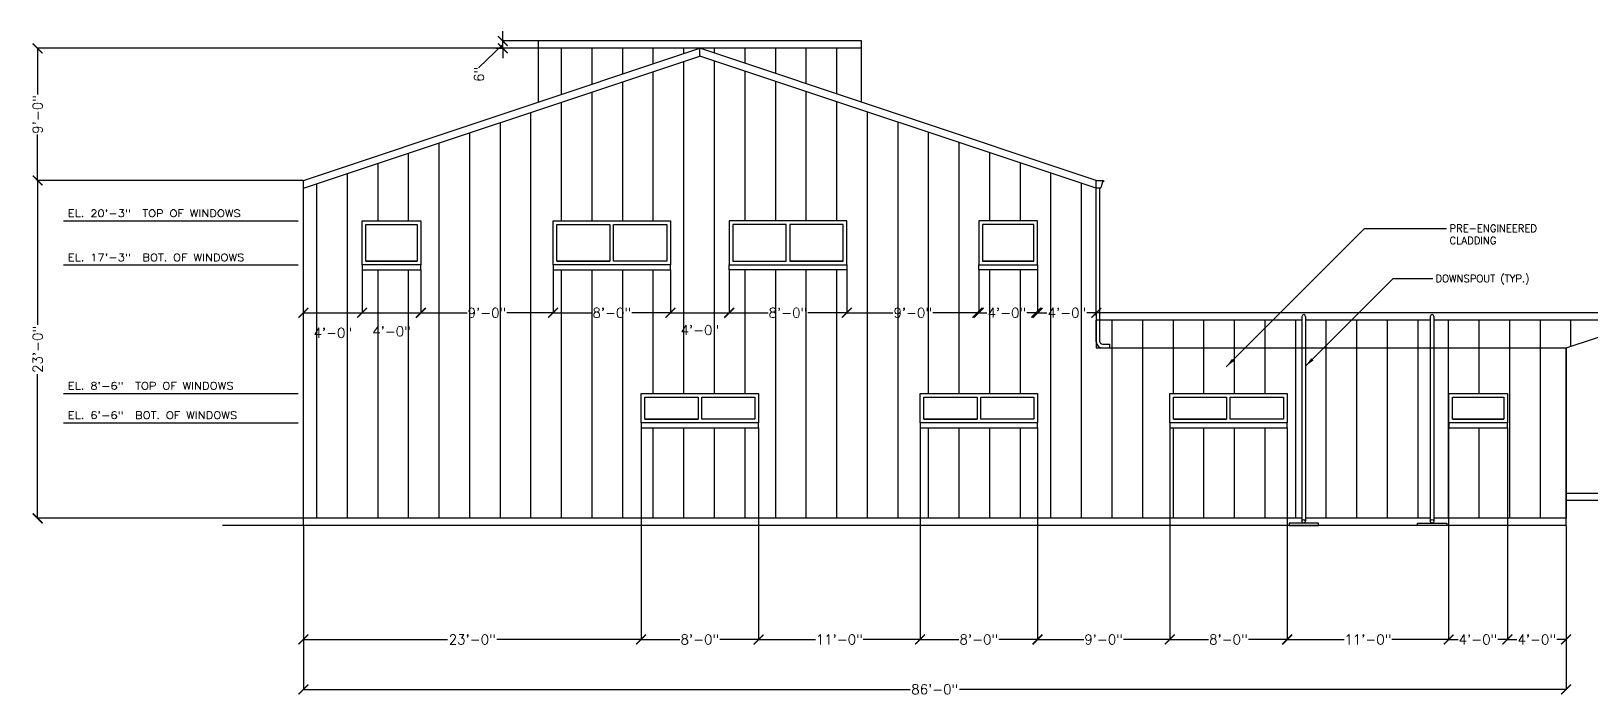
# Model space of a CAD drawing. Header units: millimetres. Extents: x -56835 to 31869, y -46987 to 26719.
# Drawn here: x -23336 to 8530, y -46987 to -33410 of the extents above; entities that cross this region are included whole.
import ezdxf

# ---------------------------------------------------------------- set-up
doc = ezdxf.new("R2010")
doc.units = ezdxf.units.MM
doc.header["$MEASUREMENT"] = 0
doc.header["$PDMODE"] = 3
doc.layers.get('0').update_dxf_attribs({"linetype": 'CONTINUOUS'})
doc.layers.get('DEFPOINTS').update_dxf_attribs({"linetype": 'CONTINUOUS'})
for name, color, linetype in [('Elevation_Cladding', 150, 'CONTINUOUS'), ('Elevation_Dim', 2, 'CONTINUOUS'), ('Elevation_Flashing', 131, 'CONTINUOUS'), ('Elevation_GB', 41, 'CONTINUOUS'), ('Elevation_Trim', 1, 'CONTINUOUS'), ('Floor_Plan_Downspout', 21, 'CONTINUOUS'), ('Floor_Plan_SplashGuard', 22, 'CONTINUOUS'), ('WALLS', 71, 'CONTINUOUS')]:
    doc.layers.add(name, color=color, linetype=linetype)
doc.styles.add('ROMANS-115', font='romans.shx')
doc.dimstyles.new('18-ROMANS-115-PS', dxfattribs={"dimscale": 100, "dimtxt": 2, "dimasz": 2, "dimexe": 0.0625, "dimexo": 0.03125, "dimgap": 0.03125, "dimtad": 0, "dimdec": 3, "dimlfac": 0.04, "dimzin": 3, "dimdsep": 46, "dimlunit": 4, "dimtxsty": 'ROMANS-115', "dimblk": 'ARCHTICK', "dimcen": 0.125, "dimdle": 0.0625, "dimclrd": 256, "dimclre": 256, "dimclrt": 256, "dimadec": 0, "dimazin": 0, "dimtfac": 1, "dimtdec": 3, "dimtix": 1, "dimtofl": 0, "dimtmove": 2, "dimatfit": 0, "dimfxl": 1, "dimtfillclr": 256, "dimfrac": 1, "dimtolj": 1, "dimtzin": 0, "dimarcsym": 0})
pattern_1 = [(90, (0, 0), (-625, 4e-14), [])]

# ---------------------------------------------------------------- blocks, each defined once
blk = doc.blocks.new('_ArchTick')
at = {"color": 0, "linetype": 'ByBlock', "const_width": 0.15}
blk.add_lwpolyline([(-0.5, -0.5), (0.5, 0.5)], dxfattribs=at)
blk = doc.blocks.new('*D54')
at = {"layer": 'DEFPOINTS', "color": 0}
for p in [(-23205, -36460), (-17774, -36460), (-17774, -43360)]:
    blk.add_point(p, dxfattribs=at)
at = {"layer": 'Elevation_Dim', "lineweight": -2}
for p, q in [((-17777, -36460), (-23211, -36460)), ((-23205, -36454), (-23205, -39407)), ((-23205, -43366), (-23205, -40413)), ((-17777, -43360), (-23211, -43360))]:
    blk.add_line(p, q, dxfattribs=at)
at = {"layer": 'Elevation_Dim', "lineweight": -2, "xscale": 200, "yscale": 200, "zscale": 200}
for p, rotation in [((-23205, -36460), 90), ((-23205, -43360), 270)]:
    blk.add_blockref('_ArchTick', p, dxfattribs=dict(at, rotation=rotation))
at = {"layer": 'Elevation_Dim', "insert": (-23205, -39910), "char_height": 200, "attachment_point": 5, "rotation": 90, "style": 'ROMANS-115'}
blk.add_mtext('\\A1;23\'-0"', dxfattribs=at)
blk = doc.blocks.new('*D55')
at = {"layer": 'DEFPOINTS', "color": 0}
for p in [(-17774, -43510), (8026, -43510), (8026, -46855)]:
    blk.add_point(p, dxfattribs=at)
at = {"layer": 'Elevation_Dim', "lineweight": -2}
for p, q in [((-17774, -43513), (-17774, -46862)), ((8026, -43513), (8026, -46862)), ((-17780, -46855), (-5377, -46855)), ((8033, -46855), (-4370, -46855))]:
    blk.add_line(p, q, dxfattribs=at)
at = {"layer": 'Elevation_Dim', "lineweight": -2, "xscale": 200, "yscale": 200, "zscale": 200, "rotation": 180}
blk.add_blockref('_ArchTick', (-17774, -46855), dxfattribs=at)
at = {"layer": 'Elevation_Dim', "lineweight": -2, "xscale": 200, "yscale": 200, "zscale": 200}
blk.add_blockref('_ArchTick', (8026, -46855), dxfattribs=at)
at = {"layer": 'Elevation_Dim', "insert": (-4874, -46855), "char_height": 200, "attachment_point": 5, "style": 'ROMANS-115'}
blk.add_mtext('\\A1;86\'-0"', dxfattribs=at)
blk = doc.blocks.new('*D56')
at = {"layer": 'DEFPOINTS', "color": 0}
for p in [(-12674, -38285), (-10274, -38285), (-10274, -39162)]:
    blk.add_point(p, dxfattribs=at)
at = {"layer": 'Elevation_Dim', "lineweight": -2}
for p, q in [((-12674, -38288), (-12674, -39169)), ((-10274, -38288), (-10274, -39169)), ((-12680, -39162), (-11881, -39162)), ((-10267, -39162), (-11066, -39162))]:
    blk.add_line(p, q, dxfattribs=at)
at = {"layer": 'Elevation_Dim', "lineweight": -2, "xscale": 200, "yscale": 200, "zscale": 200, "rotation": 180}
blk.add_blockref('_ArchTick', (-12674, -39162), dxfattribs=at)
at = {"layer": 'Elevation_Dim', "lineweight": -2, "xscale": 200, "yscale": 200, "zscale": 200}
blk.add_blockref('_ArchTick', (-10274, -39162), dxfattribs=at)
at = {"layer": 'Elevation_Dim', "insert": (-11474, -39162), "char_height": 200, "attachment_point": 5, "style": 'ROMANS-115'}
blk.add_mtext('\\A1;8\'-0"', dxfattribs=at)
blk = doc.blocks.new('*D57')
at = {"layer": 'DEFPOINTS', "color": 0}
for p in [(-9074, -38285), (-6674, -38285), (-6674, -39162)]:
    blk.add_point(p, dxfattribs=at)
at = {"layer": 'Elevation_Dim', "lineweight": -2}
for p, q in [((-9074, -38288), (-9074, -39169)), ((-6674, -38288), (-6674, -39169)), ((-9080, -39162), (-8281, -39162)), ((-6667, -39162), (-7466, -39162))]:
    blk.add_line(p, q, dxfattribs=at)
at = {"layer": 'Elevation_Dim', "lineweight": -2, "xscale": 200, "yscale": 200, "zscale": 200, "rotation": 180}
blk.add_blockref('_ArchTick', (-9074, -39162), dxfattribs=at)
at = {"layer": 'Elevation_Dim', "lineweight": -2, "xscale": 200, "yscale": 200, "zscale": 200}
blk.add_blockref('_ArchTick', (-6674, -39162), dxfattribs=at)
at = {"layer": 'Elevation_Dim', "insert": (-7874, -39162), "char_height": 200, "attachment_point": 5, "style": 'ROMANS-115'}
blk.add_mtext('\\A1;8\'-0"', dxfattribs=at)
blk = doc.blocks.new('*D58')
at = {"layer": 'DEFPOINTS', "color": 0}
for p in [(-10274, -39162), (-9074, -39162), (-9074, -39162)]:
    blk.add_point(p, dxfattribs=at)
at = {"layer": 'Elevation_Dim', "lineweight": -2}
for p, q in [((-10280, -39162), (-9067, -39162)), ((-10274, -39159), (-10274, -39156)), ((-9074, -39159), (-9074, -39156))]:
    blk.add_line(p, q, dxfattribs=at)
at = {"layer": 'Elevation_Dim', "lineweight": -2, "xscale": 200, "yscale": 200, "zscale": 200, "rotation": 180}
blk.add_blockref('_ArchTick', (-10274, -39162), dxfattribs=at)
at = {"layer": 'Elevation_Dim', "lineweight": -2, "xscale": 200, "yscale": 200, "zscale": 200}
blk.add_blockref('_ArchTick', (-9074, -39162), dxfattribs=at)
at = {"layer": 'Elevation_Dim', "insert": (-9674, -39516), "char_height": 200, "attachment_point": 5, "style": 'ROMANS-115'}
blk.add_mtext('\\A1;4\'-0"', dxfattribs=at)
blk = doc.blocks.new('*D59')
at = {"layer": 'DEFPOINTS', "color": 0}
for p in [(-15374, -38285), (-12674, -38285), (-12674, -39162)]:
    blk.add_point(p, dxfattribs=at)
at = {"layer": 'Elevation_Dim', "lineweight": -2}
for p, q in [((-15374, -38288), (-15374, -39169)), ((-12674, -38288), (-12674, -39169)), ((-15380, -39162), (-14431, -39162)), ((-12667, -39162), (-13616, -39162))]:
    blk.add_line(p, q, dxfattribs=at)
at = {"layer": 'Elevation_Dim', "lineweight": -2, "xscale": 200, "yscale": 200, "zscale": 200, "rotation": 180}
blk.add_blockref('_ArchTick', (-15374, -39162), dxfattribs=at)
at = {"layer": 'Elevation_Dim', "lineweight": -2, "xscale": 200, "yscale": 200, "zscale": 200}
blk.add_blockref('_ArchTick', (-12674, -39162), dxfattribs=at)
at = {"layer": 'Elevation_Dim', "insert": (-14024, -39162), "char_height": 200, "attachment_point": 5, "style": 'ROMANS-115'}
blk.add_mtext('\\A1;9\'-0"', dxfattribs=at)
blk = doc.blocks.new('*D60')
at = {"layer": 'DEFPOINTS', "color": 0}
for p in [(-6674, -38285), (-3974, -38285), (-6674, -39162)]:
    blk.add_point(p, dxfattribs=at)
at = {"layer": 'Elevation_Dim', "lineweight": -2}
for p, q in [((-6674, -38288), (-6674, -39169)), ((-3974, -38288), (-3974, -39169)), ((-6680, -39162), (-5731, -39162)), ((-3967, -39162), (-4916, -39162))]:
    blk.add_line(p, q, dxfattribs=at)
at = {"layer": 'Elevation_Dim', "lineweight": -2, "xscale": 200, "yscale": 200, "zscale": 200, "rotation": 180}
blk.add_blockref('_ArchTick', (-6674, -39162), dxfattribs=at)
at = {"layer": 'Elevation_Dim', "lineweight": -2, "xscale": 200, "yscale": 200, "zscale": 200}
blk.add_blockref('_ArchTick', (-3974, -39162), dxfattribs=at)
at = {"layer": 'Elevation_Dim', "insert": (-5324, -39162), "char_height": 200, "attachment_point": 5, "style": 'ROMANS-115'}
blk.add_mtext('\\A1;9\'-0"', dxfattribs=at)
blk = doc.blocks.new('*D61')
at = {"layer": 'DEFPOINTS', "color": 0}
for p in [(-16574, -38285), (-16574, -39162), (-17774, -39230)]:
    blk.add_point(p, dxfattribs=at)
at = {"layer": 'Elevation_Dim', "lineweight": -2}
for p, q in [((-16574, -38288), (-16574, -39169)), ((-17780, -39162), (-16567, -39162)), ((-17774, -39227), (-17774, -39156))]:
    blk.add_line(p, q, dxfattribs=at)
at = {"layer": 'Elevation_Dim', "lineweight": -2, "xscale": 200, "yscale": 200, "zscale": 200, "rotation": 180}
blk.add_blockref('_ArchTick', (-17774, -39162), dxfattribs=at)
at = {"layer": 'Elevation_Dim', "lineweight": -2, "xscale": 200, "yscale": 200, "zscale": 200}
blk.add_blockref('_ArchTick', (-16574, -39162), dxfattribs=at)
at = {"layer": 'Elevation_Dim', "insert": (-17174, -39572), "char_height": 200, "attachment_point": 5, "style": 'ROMANS-115'}
blk.add_mtext('\\A1;4\'-0"', dxfattribs=at)
blk = doc.blocks.new('*D62')
at = {"layer": 'DEFPOINTS', "color": 0}
for p in [(-16574, -39162), (-15374, -39162), (-15374, -39162)]:
    blk.add_point(p, dxfattribs=at)
at = {"layer": 'Elevation_Dim', "lineweight": -2}
for p, q in [((-16580, -39162), (-15367, -39162)), ((-16574, -39159), (-16574, -39156)), ((-15374, -39159), (-15374, -39156))]:
    blk.add_line(p, q, dxfattribs=at)
at = {"layer": 'Elevation_Dim', "lineweight": -2, "xscale": 200, "yscale": 200, "zscale": 200, "rotation": 180}
blk.add_blockref('_ArchTick', (-16574, -39162), dxfattribs=at)
at = {"layer": 'Elevation_Dim', "lineweight": -2, "xscale": 200, "yscale": 200, "zscale": 200}
blk.add_blockref('_ArchTick', (-15374, -39162), dxfattribs=at)
at = {"layer": 'Elevation_Dim', "insert": (-15974, -39541), "char_height": 200, "attachment_point": 5, "style": 'ROMANS-115'}
blk.add_mtext('\\A1;4\'-0"', dxfattribs=at)
blk = doc.blocks.new('*D63')
at = {"layer": 'DEFPOINTS', "color": 0}
for p in [(-2774, -38285), (-2774, -39162), (-1574, -39230)]:
    blk.add_point(p, dxfattribs=at)
at = {"layer": 'Elevation_Dim', "lineweight": -2}
for p, q in [((-2774, -38288), (-2774, -39169)), ((-2780, -39162), (-2581, -39162)), ((-1567, -39162), (-1766, -39162)), ((-1574, -39227), (-1574, -39156))]:
    blk.add_line(p, q, dxfattribs=at)
at = {"layer": 'Elevation_Dim', "lineweight": -2, "xscale": 200, "yscale": 200, "zscale": 200, "rotation": 180}
blk.add_blockref('_ArchTick', (-2774, -39162), dxfattribs=at)
at = {"layer": 'Elevation_Dim', "lineweight": -2, "xscale": 200, "yscale": 200, "zscale": 200}
blk.add_blockref('_ArchTick', (-1574, -39162), dxfattribs=at)
at = {"layer": 'Elevation_Dim', "insert": (-2174, -39162), "char_height": 200, "attachment_point": 5, "style": 'ROMANS-115'}
blk.add_mtext('\\A1;4\'-0"', dxfattribs=at)
blk = doc.blocks.new('*D64')
at = {"layer": 'DEFPOINTS', "color": 0}
for p in [(-4001, -39162), (-2801, -39162), (-2801, -39162)]:
    blk.add_point(p, dxfattribs=at)
at = {"layer": 'Elevation_Dim', "lineweight": -2}
for p, q in [((-4008, -39162), (-3809, -39162)), ((-4001, -39159), (-4001, -39156)), ((-2795, -39162), (-2994, -39162)), ((-2801, -39159), (-2801, -39156))]:
    blk.add_line(p, q, dxfattribs=at)
at = {"layer": 'Elevation_Dim', "lineweight": -2, "xscale": 200, "yscale": 200, "zscale": 200, "rotation": 180}
blk.add_blockref('_ArchTick', (-4001, -39162), dxfattribs=at)
at = {"layer": 'Elevation_Dim', "lineweight": -2, "xscale": 200, "yscale": 200, "zscale": 200}
blk.add_blockref('_ArchTick', (-2801, -39162), dxfattribs=at)
at = {"layer": 'Elevation_Dim', "insert": (-3401, -39162), "char_height": 200, "attachment_point": 5, "style": 'ROMANS-115'}
blk.add_mtext('\\A1;4\'-0"', dxfattribs=at)
blk = doc.blocks.new('*D65')
at = {"layer": 'DEFPOINTS', "color": 0}
for p in [(-23205, -33760), (-9674, -33760), (-23205, -36460)]:
    blk.add_point(p, dxfattribs=at)
at = {"layer": 'Elevation_Dim', "lineweight": -2}
for p, q in [((-9677, -33760), (-23211, -33760)), ((-23205, -33754), (-23205, -34702)), ((-23205, -36466), (-23205, -35518)), ((-23208, -36460), (-23211, -36460))]:
    blk.add_line(p, q, dxfattribs=at)
at = {"layer": 'Elevation_Dim', "lineweight": -2, "xscale": 200, "yscale": 200, "zscale": 200}
for p, rotation in [((-23205, -33760), 90), ((-23205, -36460), 270)]:
    blk.add_blockref('_ArchTick', p, dxfattribs=dict(at, rotation=rotation))
at = {"layer": 'Elevation_Dim', "insert": (-23205, -35110), "char_height": 200, "attachment_point": 5, "rotation": 90, "style": 'ROMANS-115'}
blk.add_mtext('\\A1;9\'-0"', dxfattribs=at)
blk = doc.blocks.new('*D66')
at = {"layer": 'DEFPOINTS', "color": 0}
for p in [(-10874, -41510), (-17774, -45836), (-10874, -45836)]:
    blk.add_point(p, dxfattribs=at)
at = {"layer": 'Elevation_Dim', "lineweight": -2}
for p, q in [((-10874, -41513), (-10874, -45842)), ((-17780, -45836), (-14827, -45836)), ((-17774, -45833), (-17774, -45830)), ((-10867, -45836), (-13820, -45836))]:
    blk.add_line(p, q, dxfattribs=at)
at = {"layer": 'Elevation_Dim', "lineweight": -2, "xscale": 200, "yscale": 200, "zscale": 200, "rotation": 180}
blk.add_blockref('_ArchTick', (-17774, -45836), dxfattribs=at)
at = {"layer": 'Elevation_Dim', "lineweight": -2, "xscale": 200, "yscale": 200, "zscale": 200}
blk.add_blockref('_ArchTick', (-10874, -45836), dxfattribs=at)
at = {"layer": 'Elevation_Dim', "insert": (-14324, -45836), "char_height": 200, "attachment_point": 5, "style": 'ROMANS-115'}
blk.add_mtext('\\A1;23\'-0"', dxfattribs=at)
blk = doc.blocks.new('*D67')
at = {"layer": 'DEFPOINTS', "color": 0}
for p in [(-8474, -41510), (-10874, -45836), (-8474, -45836)]:
    blk.add_point(p, dxfattribs=at)
at = {"layer": 'Elevation_Dim', "lineweight": -2}
for p, q in [((-8474, -41513), (-8474, -45842)), ((-10880, -45836), (-10081, -45836)), ((-10874, -45833), (-10874, -45830)), ((-8467, -45836), (-9266, -45836))]:
    blk.add_line(p, q, dxfattribs=at)
at = {"layer": 'Elevation_Dim', "lineweight": -2, "xscale": 200, "yscale": 200, "zscale": 200, "rotation": 180}
blk.add_blockref('_ArchTick', (-10874, -45836), dxfattribs=at)
at = {"layer": 'Elevation_Dim', "lineweight": -2, "xscale": 200, "yscale": 200, "zscale": 200}
blk.add_blockref('_ArchTick', (-8474, -45836), dxfattribs=at)
at = {"layer": 'Elevation_Dim', "insert": (-9674, -45836), "char_height": 200, "attachment_point": 5, "style": 'ROMANS-115'}
blk.add_mtext('\\A1;8\'-0"', dxfattribs=at)
blk = doc.blocks.new('*D68')
at = {"layer": 'DEFPOINTS', "color": 0}
for p in [(-8474, -41510), (-5174, -41510), (-5174, -45836)]:
    blk.add_point(p, dxfattribs=at)
at = {"layer": 'Elevation_Dim', "lineweight": -2}
for p, q in [((-8474, -41513), (-8474, -45842)), ((-5174, -41513), (-5174, -45842)), ((-8480, -45836), (-7312, -45836)), ((-5167, -45836), (-6335, -45836))]:
    blk.add_line(p, q, dxfattribs=at)
at = {"layer": 'Elevation_Dim', "lineweight": -2, "xscale": 200, "yscale": 200, "zscale": 200, "rotation": 180}
blk.add_blockref('_ArchTick', (-8474, -45836), dxfattribs=at)
at = {"layer": 'Elevation_Dim', "lineweight": -2, "xscale": 200, "yscale": 200, "zscale": 200}
blk.add_blockref('_ArchTick', (-5174, -45836), dxfattribs=at)
at = {"layer": 'Elevation_Dim', "insert": (-6824, -45836), "char_height": 200, "attachment_point": 5, "style": 'ROMANS-115'}
blk.add_mtext('\\A1;11\'-0"', dxfattribs=at)
blk = doc.blocks.new('*D69')
at = {"layer": 'DEFPOINTS', "color": 0}
for p in [(-5174, -41510), (-2774, -41510), (-2774, -45836)]:
    blk.add_point(p, dxfattribs=at)
at = {"layer": 'Elevation_Dim', "lineweight": -2}
for p, q in [((-5174, -41513), (-5174, -45842)), ((-2774, -41513), (-2774, -45842)), ((-5180, -45836), (-4381, -45836)), ((-2767, -45836), (-3566, -45836))]:
    blk.add_line(p, q, dxfattribs=at)
at = {"layer": 'Elevation_Dim', "lineweight": -2, "xscale": 200, "yscale": 200, "zscale": 200, "rotation": 180}
blk.add_blockref('_ArchTick', (-5174, -45836), dxfattribs=at)
at = {"layer": 'Elevation_Dim', "lineweight": -2, "xscale": 200, "yscale": 200, "zscale": 200}
blk.add_blockref('_ArchTick', (-2774, -45836), dxfattribs=at)
at = {"layer": 'Elevation_Dim', "insert": (-3974, -45836), "char_height": 200, "attachment_point": 5, "style": 'ROMANS-115'}
blk.add_mtext('\\A1;8\'-0"', dxfattribs=at)
blk = doc.blocks.new('*D70')
at = {"layer": 'DEFPOINTS', "color": 0}
for p in [(-2774, -41510), (-74, -41510), (-74, -45836)]:
    blk.add_point(p, dxfattribs=at)
at = {"layer": 'Elevation_Dim', "lineweight": -2}
for p, q in [((-2774, -41513), (-2774, -45842)), ((-74, -41513), (-74, -45842)), ((-2780, -45836), (-1831, -45836)), ((-67, -45836), (-1016, -45836))]:
    blk.add_line(p, q, dxfattribs=at)
at = {"layer": 'Elevation_Dim', "lineweight": -2, "xscale": 200, "yscale": 200, "zscale": 200, "rotation": 180}
blk.add_blockref('_ArchTick', (-2774, -45836), dxfattribs=at)
at = {"layer": 'Elevation_Dim', "lineweight": -2, "xscale": 200, "yscale": 200, "zscale": 200}
blk.add_blockref('_ArchTick', (-74, -45836), dxfattribs=at)
at = {"layer": 'Elevation_Dim', "insert": (-1424, -45836), "char_height": 200, "attachment_point": 5, "style": 'ROMANS-115'}
blk.add_mtext('\\A1;9\'-0"', dxfattribs=at)
blk = doc.blocks.new('*D71')
at = {"layer": 'DEFPOINTS', "color": 0}
for p in [(-74, -42860), (2326, -42860), (2326, -45836)]:
    blk.add_point(p, dxfattribs=at)
at = {"layer": 'Elevation_Dim', "lineweight": -2}
for p, q in [((-74, -42863), (-74, -45842)), ((2326, -42863), (2326, -45842)), ((-80, -45836), (719, -45836)), ((2333, -45836), (1534, -45836))]:
    blk.add_line(p, q, dxfattribs=at)
at = {"layer": 'Elevation_Dim', "lineweight": -2, "xscale": 200, "yscale": 200, "zscale": 200, "rotation": 180}
blk.add_blockref('_ArchTick', (-74, -45836), dxfattribs=at)
at = {"layer": 'Elevation_Dim', "lineweight": -2, "xscale": 200, "yscale": 200, "zscale": 200}
blk.add_blockref('_ArchTick', (2326, -45836), dxfattribs=at)
at = {"layer": 'Elevation_Dim', "insert": (1126, -45836), "char_height": 200, "attachment_point": 5, "style": 'ROMANS-115'}
blk.add_mtext('\\A1;8\'-0"', dxfattribs=at)
blk = doc.blocks.new('*D72')
at = {"layer": 'DEFPOINTS', "color": 0}
for p in [(2326, -41510), (5626, -41510), (5626, -45836)]:
    blk.add_point(p, dxfattribs=at)
at = {"layer": 'Elevation_Dim', "lineweight": -2}
for p, q in [((2326, -41513), (2326, -45842)), ((5626, -41513), (5626, -45842)), ((2320, -45836), (3488, -45836)), ((5633, -45836), (4465, -45836))]:
    blk.add_line(p, q, dxfattribs=at)
at = {"layer": 'Elevation_Dim', "lineweight": -2, "xscale": 200, "yscale": 200, "zscale": 200, "rotation": 180}
blk.add_blockref('_ArchTick', (2326, -45836), dxfattribs=at)
at = {"layer": 'Elevation_Dim', "lineweight": -2, "xscale": 200, "yscale": 200, "zscale": 200}
blk.add_blockref('_ArchTick', (5626, -45836), dxfattribs=at)
at = {"layer": 'Elevation_Dim', "insert": (3976, -45836), "char_height": 200, "attachment_point": 5, "style": 'ROMANS-115'}
blk.add_mtext('\\A1;11\'-0"', dxfattribs=at)
blk = doc.blocks.new('*D73')
at = {"layer": 'DEFPOINTS', "color": 0}
for p in [(6826, -41510), (8026, -43510), (8026, -45836)]:
    blk.add_point(p, dxfattribs=at)
at = {"layer": 'Elevation_Dim', "lineweight": -2}
for p, q in [((6826, -41513), (6826, -45842)), ((8026, -43513), (8026, -45842)), ((6820, -45836), (7019, -45836)), ((8033, -45836), (7834, -45836))]:
    blk.add_line(p, q, dxfattribs=at)
at = {"layer": 'Elevation_Dim', "lineweight": -2, "xscale": 200, "yscale": 200, "zscale": 200, "rotation": 180}
blk.add_blockref('_ArchTick', (6826, -45836), dxfattribs=at)
at = {"layer": 'Elevation_Dim', "lineweight": -2, "xscale": 200, "yscale": 200, "zscale": 200}
blk.add_blockref('_ArchTick', (8026, -45836), dxfattribs=at)
at = {"layer": 'Elevation_Dim', "insert": (7426, -45836), "char_height": 200, "attachment_point": 5, "style": 'ROMANS-115'}
blk.add_mtext('\\A1;4\'-0"', dxfattribs=at)
blk = doc.blocks.new('*D74')
at = {"layer": 'DEFPOINTS', "color": 0}
for p in [(-13849, -33760), (-13699, -33610), (-12974, -33610)]:
    blk.add_point(p, dxfattribs=at)
at = {"layer": 'Elevation_Dim', "lineweight": -2}
for p, q in [((-13699, -33610), (-13699, -33410)), ((-13699, -33685), (-14187, -34150)), ((-13846, -33760), (-13693, -33760)), ((-12977, -33610), (-13705, -33610)), ((-13699, -33760), (-13699, -33610)), ((-13699, -33760), (-13699, -33960)), ((-14187, -34150), (-14187, -34156))]:
    blk.add_line(p, q, dxfattribs=at)
at = {"layer": 'Elevation_Dim', "lineweight": -2, "xscale": 200, "yscale": 200, "zscale": 200}
for p, rotation in [((-13699, -33610), 270), ((-13699, -33760), 90)]:
    blk.add_blockref('_ArchTick', p, dxfattribs=dict(at, rotation=rotation))
at = {"layer": 'Elevation_Dim', "insert": (-14187, -34293), "char_height": 200, "attachment_point": 5, "rotation": 90, "style": 'ROMANS-115'}
blk.add_mtext('\\A1;6"', dxfattribs=at)
blk = doc.blocks.new('*D75')
at = {"layer": 'DEFPOINTS', "color": 0}
for p in [(5626, -45104), (6826, -45104), (6826, -45836)]:
    blk.add_point(p, dxfattribs=at)
at = {"layer": 'Elevation_Dim', "lineweight": -2}
for p, q in [((5626, -45108), (5626, -45842)), ((6826, -45108), (6826, -45842)), ((5620, -45836), (5819, -45836)), ((6833, -45836), (6634, -45836))]:
    blk.add_line(p, q, dxfattribs=at)
at = {"layer": 'Elevation_Dim', "lineweight": -2, "xscale": 200, "yscale": 200, "zscale": 200, "rotation": 180}
blk.add_blockref('_ArchTick', (5626, -45836), dxfattribs=at)
at = {"layer": 'Elevation_Dim', "lineweight": -2, "xscale": 200, "yscale": 200, "zscale": 200}
blk.add_blockref('_ArchTick', (6826, -45836), dxfattribs=at)
at = {"layer": 'Elevation_Dim', "insert": (6226, -45836), "char_height": 200, "attachment_point": 5, "style": 'ROMANS-115'}
blk.add_mtext('\\A1;4\'-0"', dxfattribs=at)

msp = doc.modelspace()

# ---------------------------------------------------------------- hatches: boundary and pattern name
at = {"layer": 'Elevation_Cladding'}
h = msp.add_hatch(dxfattribs=at)
h.set_pattern_fill('LINE,_O', color=256, scale=5000, angle=90)
h.set_pattern_definition(pattern_1)
h.paths.add_polyline_path([(-9673.5235, -33760.0373), (-6373.5235, -34860.0373), (-6373.5235, -33760.0373)])
h.paths.add_polyline_path([(-12973.5235, -33760.0373), (-12973.5235, -34860.0373), (-9673.5235, -33760.0373)])
h = msp.add_hatch(dxfattribs=at)
h.set_pattern_fill('LINE,_O', color=256, scale=5000, angle=90)
h.set_pattern_definition(pattern_1)
h.paths.add_polyline_path([(-1573.5235, -39878.7873), (-1573.5235, -39310.0373), (-1573.5235, -39160.0373), (-1573.5235, -36618.1512), (-9673.5235, -33918.1512), (-17773.5235, -36618.1512), (-17773.5235, -43360.0373), (8026.4765, -43360.0373), (8026.4765, -39878.7873)])
h.paths.add_polyline_path([(5626.4765, -41410.0373), (5626.4765, -40810.0373), (6826.4765, -40810.0373), (6826.4765, -41410.0373), (6826.4765, -41510.0373), (5626.4765, -41510.0373)], flags=16)
h.paths.add_polyline_path([(2326.4765, -41410.0373), (2326.4765, -41510.0373), (-73.5235, -41510.0373), (-73.5235, -41410.0373), (-73.5235, -40810.0373), (2326.4765, -40810.0373)], flags=16)
h.paths.add_polyline_path([(5701.4765, -41335.0373), (5701.4765, -40885.0373), (6751.4765, -40885.0373), (6751.4765, -41335.0373)], flags=0)
h.paths.add_polyline_path([(2251.4765, -41335.0373), (1163.9765, -41335.0373), (1.4765, -41335.0373), (1.4765, -40885.0373), (1088.9765, -40885.0373), (2251.4765, -40885.0373)], flags=0)
h.paths.add_polyline_path([(-2773.5235, -41410.0373), (-2773.5235, -41510.0373), (-5173.5235, -41510.0373), (-5173.5235, -41410.0373), (-5173.5235, -40810.0373), (-2773.5235, -40810.0373)], flags=16)
h.paths.add_polyline_path([(-2848.5235, -41335.0373), (-3936.0235, -41335.0373), (-5098.5235, -41335.0373), (-5098.5235, -40885.0373), (-4011.0235, -40885.0373), (-2848.5235, -40885.0373)], flags=0)
h.paths.add_polyline_path([(-2773.5235, -38285.0373), (-3973.5235, -38285.0373), (-3973.5235, -38185.0373), (-3973.5235, -37285.0373), (-2773.5235, -37285.0373), (-2773.5235, -38185.0373)], flags=16)
h.paths.add_polyline_path([(-2848.5235, -38110.0373), (-3898.5235, -38110.0373), (-3898.5235, -37360.0373), (-2848.5235, -37360.0373)], flags=0)
h.paths.add_polyline_path([(-6673.5235, -38285.0373), (-9073.5235, -38285.0373), (-9073.5235, -38185.0373), (-9073.5235, -37285.0373), (-6673.5235, -37285.0373), (-6673.5235, -38185.0373)], flags=16)
h.paths.add_polyline_path([(-6748.5235, -38110.0373), (-7836.0235, -38110.0373), (-8998.5235, -38110.0373), (-8998.5235, -37360.0373), (-7911.0235, -37360.0373), (-6748.5235, -37360.0373)], flags=0)
h.paths.add_polyline_path([(-8473.5235, -41410.0373), (-8473.5235, -41510.0373), (-10873.5235, -41510.0373), (-10873.5235, -41410.0373), (-10873.5235, -40810.0373), (-8473.5235, -40810.0373)], flags=16)
h.paths.add_polyline_path([(-8548.5235, -41335.0373), (-9636.0235, -41335.0373), (-10798.5235, -41335.0373), (-10798.5235, -40885.0373), (-9711.0235, -40885.0373), (-8548.5235, -40885.0373)], flags=0)
h.paths.add_polyline_path([(-10273.5235, -38285.0373), (-12673.5235, -38285.0373), (-12673.5235, -38185.0373), (-12673.5235, -37285.0373), (-10273.5235, -37285.0373), (-10273.5235, -38185.0373)], flags=16)
h.paths.add_polyline_path([(-10348.5235, -38110.0373), (-11436.0235, -38110.0373), (-12598.5235, -38110.0373), (-12598.5235, -37360.0373), (-11511.0235, -37360.0373), (-10348.5235, -37360.0373)], flags=0)
h.paths.add_polyline_path([(-15373.5235, -38285.0373), (-16573.5235, -38285.0373), (-16573.5235, -38185.0373), (-16573.5235, -37285.0373), (-15373.5235, -37285.0373), (-15373.5235, -38185.0373)], flags=16)
h.paths.add_polyline_path([(-15448.5235, -38110.0373), (-16498.5235, -38110.0373), (-16498.5235, -37360.0373), (-15448.5235, -37360.0373)], flags=0)
h.paths.add_polyline_path([(8026.4765, -39878.7873), (9732.7265, -39310.0373), (-1573.5235, -39310.0373), (-1573.5235, -39878.7873)])

# ---------------------------------------------------------------- linework, layer by layer
at = {"layer": 'Elevation_Cladding', "ltscale": 100}
for p, q in [((-1573.5235, -39310.0373), (-1573.5235, -39878.7873)), ((-1573.5235, -39878.7873), (8026.4765, -39878.7873))]:
    msp.add_line(p, q, dxfattribs=at)
at = {"layer": 'Elevation_Dim', "ltscale": 0.1}
for p, q in [((-22675.7343, -37285.0373), (-17879.5575, -37285.0373)), ((-22675.7343, -38185.0373), (-17879.5575, -38185.0373)), ((-22675.7343, -40810.0373), (-17879.5575, -40810.0373)), ((-22675.7343, -41410.0373), (-17879.5575, -41410.0373))]:
    msp.add_line(p, q, dxfattribs=at)
at = {"layer": 'Elevation_Dim'}
for points in [[(-15373.5235, -38185.0373), (-16573.5235, -38185.0373), (-16573.5235, -38285.0373), (-15373.5235, -38285.0373)], [(-10273.5235, -38185.0373), (-12673.5235, -38185.0373), (-12673.5235, -38285.0373), (-10273.5235, -38285.0373)], [(-9073.5235, -38185.0373), (-6673.5235, -38185.0373), (-6673.5235, -38285.0373), (-9073.5235, -38285.0373)], [(-3973.5235, -38185.0373), (-2773.5235, -38185.0373), (-2773.5235, -38285.0373), (-3973.5235, -38285.0373)], [(-8473.5235, -41410.0373), (-10873.5235, -41410.0373), (-10873.5235, -41510.0373), (-8473.5235, -41510.0373)], [(-2773.5235, -41410.0373), (-5173.5235, -41410.0373), (-5173.5235, -41510.0373), (-2773.5235, -41510.0373)], [(2326.4765, -41410.0373), (-73.5235, -41410.0373), (-73.5235, -41510.0373), (2326.4765, -41510.0373)], [(6826.4765, -41410.0373), (5626.4765, -41410.0373), (5626.4765, -41510.0373), (6826.4765, -41510.0373)]]:
    msp.add_lwpolyline(points, close=True, dxfattribs=at)
at = {"layer": 'Elevation_Flashing'}
for p, q in [((-1573.5235, -36460.0373), (-1423.5235, -36460.0373)), ((-1573.5235, -36610.5572), (-1484.0808, -36610.5572)), ((-1448.5235, -36484.864), (-1484.0808, -36610.5572)), ((-1423.5235, -36484.864), (-1448.5235, -36484.864)), ((-1423.5235, -36460.0373), (-1423.5235, -36484.864))]:
    msp.add_line(p, q, dxfattribs=at)
at = {"layer": 'Elevation_GB'}
for p, q in [((25912.3387, -42997.5373), (8026.4765, -42997.5373)), ((8026.4765, -43510.0373), (-19430.515, -43510.0373)), ((-17773.5235, -43510.0373), (-17773.5235, -43360.0373)), ((2626.4765, -43360.0373), (-17773.5235, -43360.0373)), ((5250, -43360.0373), (2701.4765, -43360.0373)), ((8026.4765, -43360.0373), (5325, -43360.0373)), ((8026.4765, -43510.0373), (8026.4765, -43360.0373))]:
    msp.add_line(p, q, dxfattribs=at)
at = {"layer": 'Elevation_Trim'}
for p, q in [((-6373.5235, -33760.0373), (-12973.5235, -33760.0373)), ((-9673.5235, -33918.1512), (-9673.5235, -33760.0373)), ((-17773.5235, -36618.1512), (-9673.5235, -33918.1512)), ((-1573.5235, -36618.1512), (-9673.5235, -33918.1512)), ((-1573.5235, -39160.0373), (-1573.5235, -39310.0373)), ((2626.4765, -39310.0373), (-1573.5235, -39310.0373)), ((5250, -39310.0373), (2701.4765, -39310.0373)), ((9732.7265, -39310.0373), (5325, -39310.0373))]:
    msp.add_line(p, q, dxfattribs=at)
at = {"layer": 'Floor_Plan_Downspout'}
for p, q in [((-1498.5235, -39160.0373), (-1498.5235, -36610.5572)), ((2626.4765, -39235.0373), (2626.4765, -43422.5373)), ((2701.4765, -39235.0373), (2701.4765, -43422.5373)), ((5250, -39235.0373), (5250, -43422.5373)), ((5325, -39235.0373), (5325, -43422.5373))]:
    msp.add_line(p, q, dxfattribs=at)
at = {"layer": 'Floor_Plan_Downspout', "ltscale": 10}
for p, q in [((-1498.5235, -39753.7873), (-1498.5235, -39160.0373)), ((-1573.5235, -39753.7873), (-1573.5235, -39310.0373)), ((-1448.5235, -39803.7873), (-1298.5235, -39803.7873)), ((-1298.5235, -39878.7873), (-1298.5235, -39803.7873)), ((-1448.5235, -39878.7873), (-1298.5235, -39878.7873))]:
    msp.add_line(p, q, dxfattribs=at)
at = {"layer": 'Floor_Plan_Downspout'}
for centre in [(2663.9765, -43422.5373), (5287.5, -43422.5373)]:
    msp.add_circle(centre, 37.5, dxfattribs=at)
for centre in [(2663.9765, -39235.0373), (5287.5, -39235.0373)]:
    msp.add_arc(centre, 37.5, 0, 180, dxfattribs=at)
at = {"layer": 'Floor_Plan_Downspout', "ltscale": 10}
for radius in [125, 50]:
    msp.add_arc((-1448.5235, -39753.7873), radius, 180, 270, dxfattribs=at)
at = {"layer": 'Floor_Plan_SplashGuard'}
for points in [[(2363.9765, -43510.0373), (2963.9765, -43510.0373), (2963.9765, -43460.0373), (2363.9765, -43460.0373)], [(5587.5, -43510.0373), (4987.5, -43510.0373), (4987.5, -43460.0373), (5587.5, -43460.0373)]]:
    msp.add_lwpolyline(points, close=True, dxfattribs=at)
at = {"layer": 'WALLS'}
for p, q in [((-17773.5235, -36460.0373), (-9673.5235, -33760.0373)), ((-12973.5235, -34860.0373), (-12973.5235, -33610.0373)), ((-6373.5235, -33610.0373), (-12973.5235, -33610.0373)), ((-1573.5235, -36460.0373), (-9673.5235, -33760.0373)), ((-6373.5235, -34860.0373), (-6373.5235, -33610.0373)), ((-17773.5235, -43360.0373), (-17773.5235, -36460.0373)), ((-1573.5235, -39160.0373), (-1573.5235, -36460.0373)), ((8026.4765, -39878.7873), (15526.4765, -37378.7873)), ((-16498.5235, -38110.0373), (-15448.5235, -38110.0373)), ((-12598.5235, -38110.0373), (-11511.0235, -38110.0373)), ((-6748.5235, -38110.0373), (-7836.0235, -38110.0373)), ((-2848.5235, -38110.0373), (-3898.5235, -38110.0373)), ((10182.7265, -39160.0373), (-1573.5235, -39160.0373)), ((8026.4765, -39878.7873), (10182.7265, -39160.0373)), ((8026.4765, -43360.0373), (8026.4765, -39878.7873)), ((8026.4765, -39878.7873), (8026.4765, -43360.0373)), ((-10798.5235, -41335.0373), (-9711.0235, -41335.0373)), ((-5098.5235, -41335.0373), (-4011.0235, -41335.0373)), ((1.4765, -41335.0373), (1088.9765, -41335.0373)), ((5701.4765, -41335.0373), (6751.4765, -41335.0373)), ((8026.4765, -42847.5373), (23026.4765, -42847.5373)), ((8026.4765, -42847.5373), (23026.4765, -42847.5373))]:
    msp.add_line(p, q, dxfattribs=at)
for points in [[(-16573.5235, -38185.0373), (-16573.5235, -37285.0373), (-15373.5235, -37285.0373), (-15373.5235, -38185.0373)], [(-16498.5235, -38110.0373), (-16498.5235, -37360.0373), (-15448.5235, -37360.0373), (-15448.5235, -38110.0373)], [(-12673.5235, -38185.0373), (-12673.5235, -37285.0373), (-10273.5235, -37285.0373), (-10273.5235, -38185.0373)], [(-12598.5235, -38110.0373), (-12598.5235, -37360.0373), (-11511.0235, -37360.0373), (-11511.0235, -38110.0373)], [(-11436.0235, -38110.0373), (-11436.0235, -37360.0373), (-10348.5235, -37360.0373), (-10348.5235, -38110.0373)], [(-6673.5235, -38185.0373), (-6673.5235, -37285.0373), (-9073.5235, -37285.0373), (-9073.5235, -38185.0373)], [(-7911.0235, -38110.0373), (-7911.0235, -37360.0373), (-8998.5235, -37360.0373), (-8998.5235, -38110.0373)], [(-6748.5235, -38110.0373), (-6748.5235, -37360.0373), (-7836.0235, -37360.0373), (-7836.0235, -38110.0373)], [(-2773.5235, -38185.0373), (-2773.5235, -37285.0373), (-3973.5235, -37285.0373), (-3973.5235, -38185.0373)], [(-2848.5235, -38110.0373), (-2848.5235, -37360.0373), (-3898.5235, -37360.0373), (-3898.5235, -38110.0373)], [(-10873.5235, -41410.0373), (-10873.5235, -40810.0373), (-8473.5235, -40810.0373), (-8473.5235, -41410.0373)], [(-10798.5235, -41335.0373), (-10798.5235, -40885.0373), (-9711.0235, -40885.0373), (-9711.0235, -41335.0373)], [(-9636.0235, -41335.0373), (-9636.0235, -40885.0373), (-8548.5235, -40885.0373), (-8548.5235, -41335.0373)], [(-5173.5235, -41410.0373), (-5173.5235, -40810.0373), (-2773.5235, -40810.0373), (-2773.5235, -41410.0373)], [(-5098.5235, -41335.0373), (-5098.5235, -40885.0373), (-4011.0235, -40885.0373), (-4011.0235, -41335.0373)], [(-3936.0235, -41335.0373), (-3936.0235, -40885.0373), (-2848.5235, -40885.0373), (-2848.5235, -41335.0373)], [(-73.5235, -41410.0373), (-73.5235, -40810.0373), (2326.4765, -40810.0373), (2326.4765, -41410.0373)], [(1.4765, -41335.0373), (1.4765, -40885.0373), (1088.9765, -40885.0373), (1088.9765, -41335.0373)], [(1163.9765, -41335.0373), (1163.9765, -40885.0373), (2251.4765, -40885.0373), (2251.4765, -41335.0373)], [(6826.4765, -41410.0373), (5626.4765, -41410.0373), (5626.4765, -40810.0373), (6826.4765, -40810.0373), (6826.4765, -41410.0373)], [(5701.4765, -41335.0373), (5701.4765, -40885.0373), (6751.4765, -40885.0373), (6751.4765, -41335.0373)]]:
    msp.add_lwpolyline(points, close=True, dxfattribs=at)

# ---------------------------------------------------------------- texts
at = {"layer": 'Elevation_Dim', "style": 'ROMANS-115', "width": 1.15}
for s, p in [('EL. 20\'-3"  TOP OF WINDOWS', (-22587.8674, -37205.5477)), ('EL. 17\'-3"  BOT. OF WINDOWS', (-22587.8674, -38105.5477)), ('EL. 8\'-6"  TOP OF WINDOWS', (-22587.8674, -40730.5477)), ('EL. 6\'-6"  BOT. OF WINDOWS', (-22587.8674, -41330.5477))]:
    msp.add_text(s, height=150, dxfattribs=at).set_placement(p)
at = {"layer": 'Elevation_Dim', "char_height": 150, "attachment_point": 1, "style": 'ROMANS-115'}
for s, insert in [('\\A1;PRE-ENGINEERED\\PCLADDING', (5644.0209, -37362.161)), ('\\A1;DOWNSPOUT (TYP.)', (5356.2281, -38387.8653))]:
    msp.add_mtext(s, dxfattribs=dict(at, insert=insert))

# ---------------------------------------------------------------- dimensions: what is measured, and where the dimension line sits
at = {"layer": 'Elevation_Dim'}
dim = msp.add_linear_dim(base=(-13699.1208, -33610.0373), p1=(-13848.7066, -33760.0373), p2=(-12973.5235, -33610.0373), angle=90, dimstyle='18-ROMANS-115-PS', override={"dimpost": '\\X', "dimtmove": 1}, dxfattribs=at)
dim.commit()
dim.dimension.update_dxf_attribs({"geometry": '*D74', "text_midpoint": (-14186.8676, -34159.1794), "dimtype": 160})
for base, p1, p2, angle, picture, middle in [((-23205.1362, -33760.0373), (-23205.1362, -36460.0373), (-9673.5235, -33760.0373), 90, '*D65', (-23205.1362, -35110.0373)), ((-23205.1362, -36460.0373), (-17773.5235, -43360.0373), (-17773.5235, -36460.0373), 90, '*D54', (-23205.1362, -39910.0373)), ((-6673.5235, -39162.2895), (-3973.5235, -38285.0373), (-6673.5235, -38285.0373), 180, '*D60', (-5323.5235, -39162.2895)), ((-2773.5235, -39162.2895), (-1573.5235, -39230.4714), (-2773.5235, -38285.0373), 180, '*D63', (-2173.5235, -39162.2895))]:
    dim = msp.add_linear_dim(base=base, p1=p1, p2=p2, angle=angle, dimstyle='18-ROMANS-115-PS', override={"dimpost": '\\X'}, dxfattribs=at)
    dim.commit()
    dim.dimension.update_dxf_attribs({"geometry": picture, "text_midpoint": middle})
for base, p1, p2, picture, middle in [((-16573.5235, -39162.2895), (-17773.5235, -39230.4714), (-16573.5235, -38285.0373), '*D61', (-17173.5235, -39571.9779)), ((-15373.5235, -39162.2895), (-16573.5235, -39162.2895), (-15373.5235, -39162.2895), '*D62', (-15973.5235, -39541.4552)), ((-9073.5235, -39162.2895), (-10273.5235, -39162.2895), (-9073.5235, -39162.2895), '*D58', (-9673.5235, -39516.3686))]:
    dim = msp.add_linear_dim(base=base, p1=p1, p2=p2, dimstyle='18-ROMANS-115-PS', override={"dimpost": '\\X'}, dxfattribs=at)
    dim.commit()
    dim.dimension.update_dxf_attribs({"geometry": picture, "text_midpoint": middle, "dimtype": 160})
for base, p1, p2, picture, middle in [((-12673.5235, -39162.2895), (-15373.5235, -38285.0373), (-12673.5235, -38285.0373), '*D59', (-14023.5235, -39162.2895)), ((-10273.5235, -39162.2895), (-12673.5235, -38285.0373), (-10273.5235, -38285.0373), '*D56', (-11473.5235, -39162.2895)), ((-6673.5235, -39162.2895), (-9073.5235, -38285.0373), (-6673.5235, -38285.0373), '*D57', (-7873.5235, -39162.2895)), ((-2801.4765, -39162.2895), (-4001.4765, -39162.2895), (-2801.4765, -39162.2895), '*D64', (-3401.4765, -39162.2895)), ((-10873.5235, -45836.2335), (-17773.5235, -45836.2335), (-10873.5235, -41510.0373), '*D66', (-14323.5235, -45836.2335)), ((-8473.5235, -45836.2335), (-10873.5235, -45836.2335), (-8473.5235, -41510.0373), '*D67', (-9673.5235, -45836.2335)), ((-5173.5235, -45836.2335), (-8473.5235, -41510.0373), (-5173.5235, -41510.0373), '*D68', (-6823.5235, -45836.2335)), ((-2773.5235, -45836.2335), (-5173.5235, -41510.0373), (-2773.5235, -41510.0373), '*D69', (-3973.5235, -45836.2335)), ((-73.5235, -45836.2335), (-2773.5235, -41510.0373), (-73.5235, -41510.0373), '*D70', (-1423.5235, -45836.2335)), ((5626.4765, -45836.2335), (2326.4765, -41510.0373), (5626.4765, -41510.0373), '*D72', (3976.4765, -45836.2335)), ((8026.4765, -45836.2335), (6826.4765, -41510.0373), (8026.4765, -43510.0373), '*D73', (7426.4765, -45836.2335)), ((2326.4765, -45836.2335), (-73.5235, -42860.0373), (2326.4765, -42860.0373), '*D71', (1126.4765, -45836.2335)), ((8026.4765, -46855.4063), (-17773.5235, -43510.0373), (8026.4765, -43510.0373), '*D55', (-4873.5235, -46855.4063)), ((6826.4765, -45836.2335), (5626.4765, -45104.4589), (6826.4765, -45104.4589), '*D75', (6226.4765, -45836.2335))]:
    dim = msp.add_linear_dim(base=base, p1=p1, p2=p2, dimstyle='18-ROMANS-115-PS', override={"dimpost": '\\X'}, dxfattribs=at)
    dim.commit()
    dim.dimension.update_dxf_attribs({"geometry": picture, "text_midpoint": middle})

# ---------------------------------------------------------------- leaders
for points in [[(1080.6616, -40265.2245), (3908.7252, -37437.161), (5581.2348, -37437.161)], [(2701.4765, -40252.147), (4490.7582, -38462.8653), (5300.3938, -38462.8653)]]:
    msp.add_leader(points, dimstyle='18-ROMANS-115-PS', dxfattribs=at)

doc.saveas('drawing.dxf')
